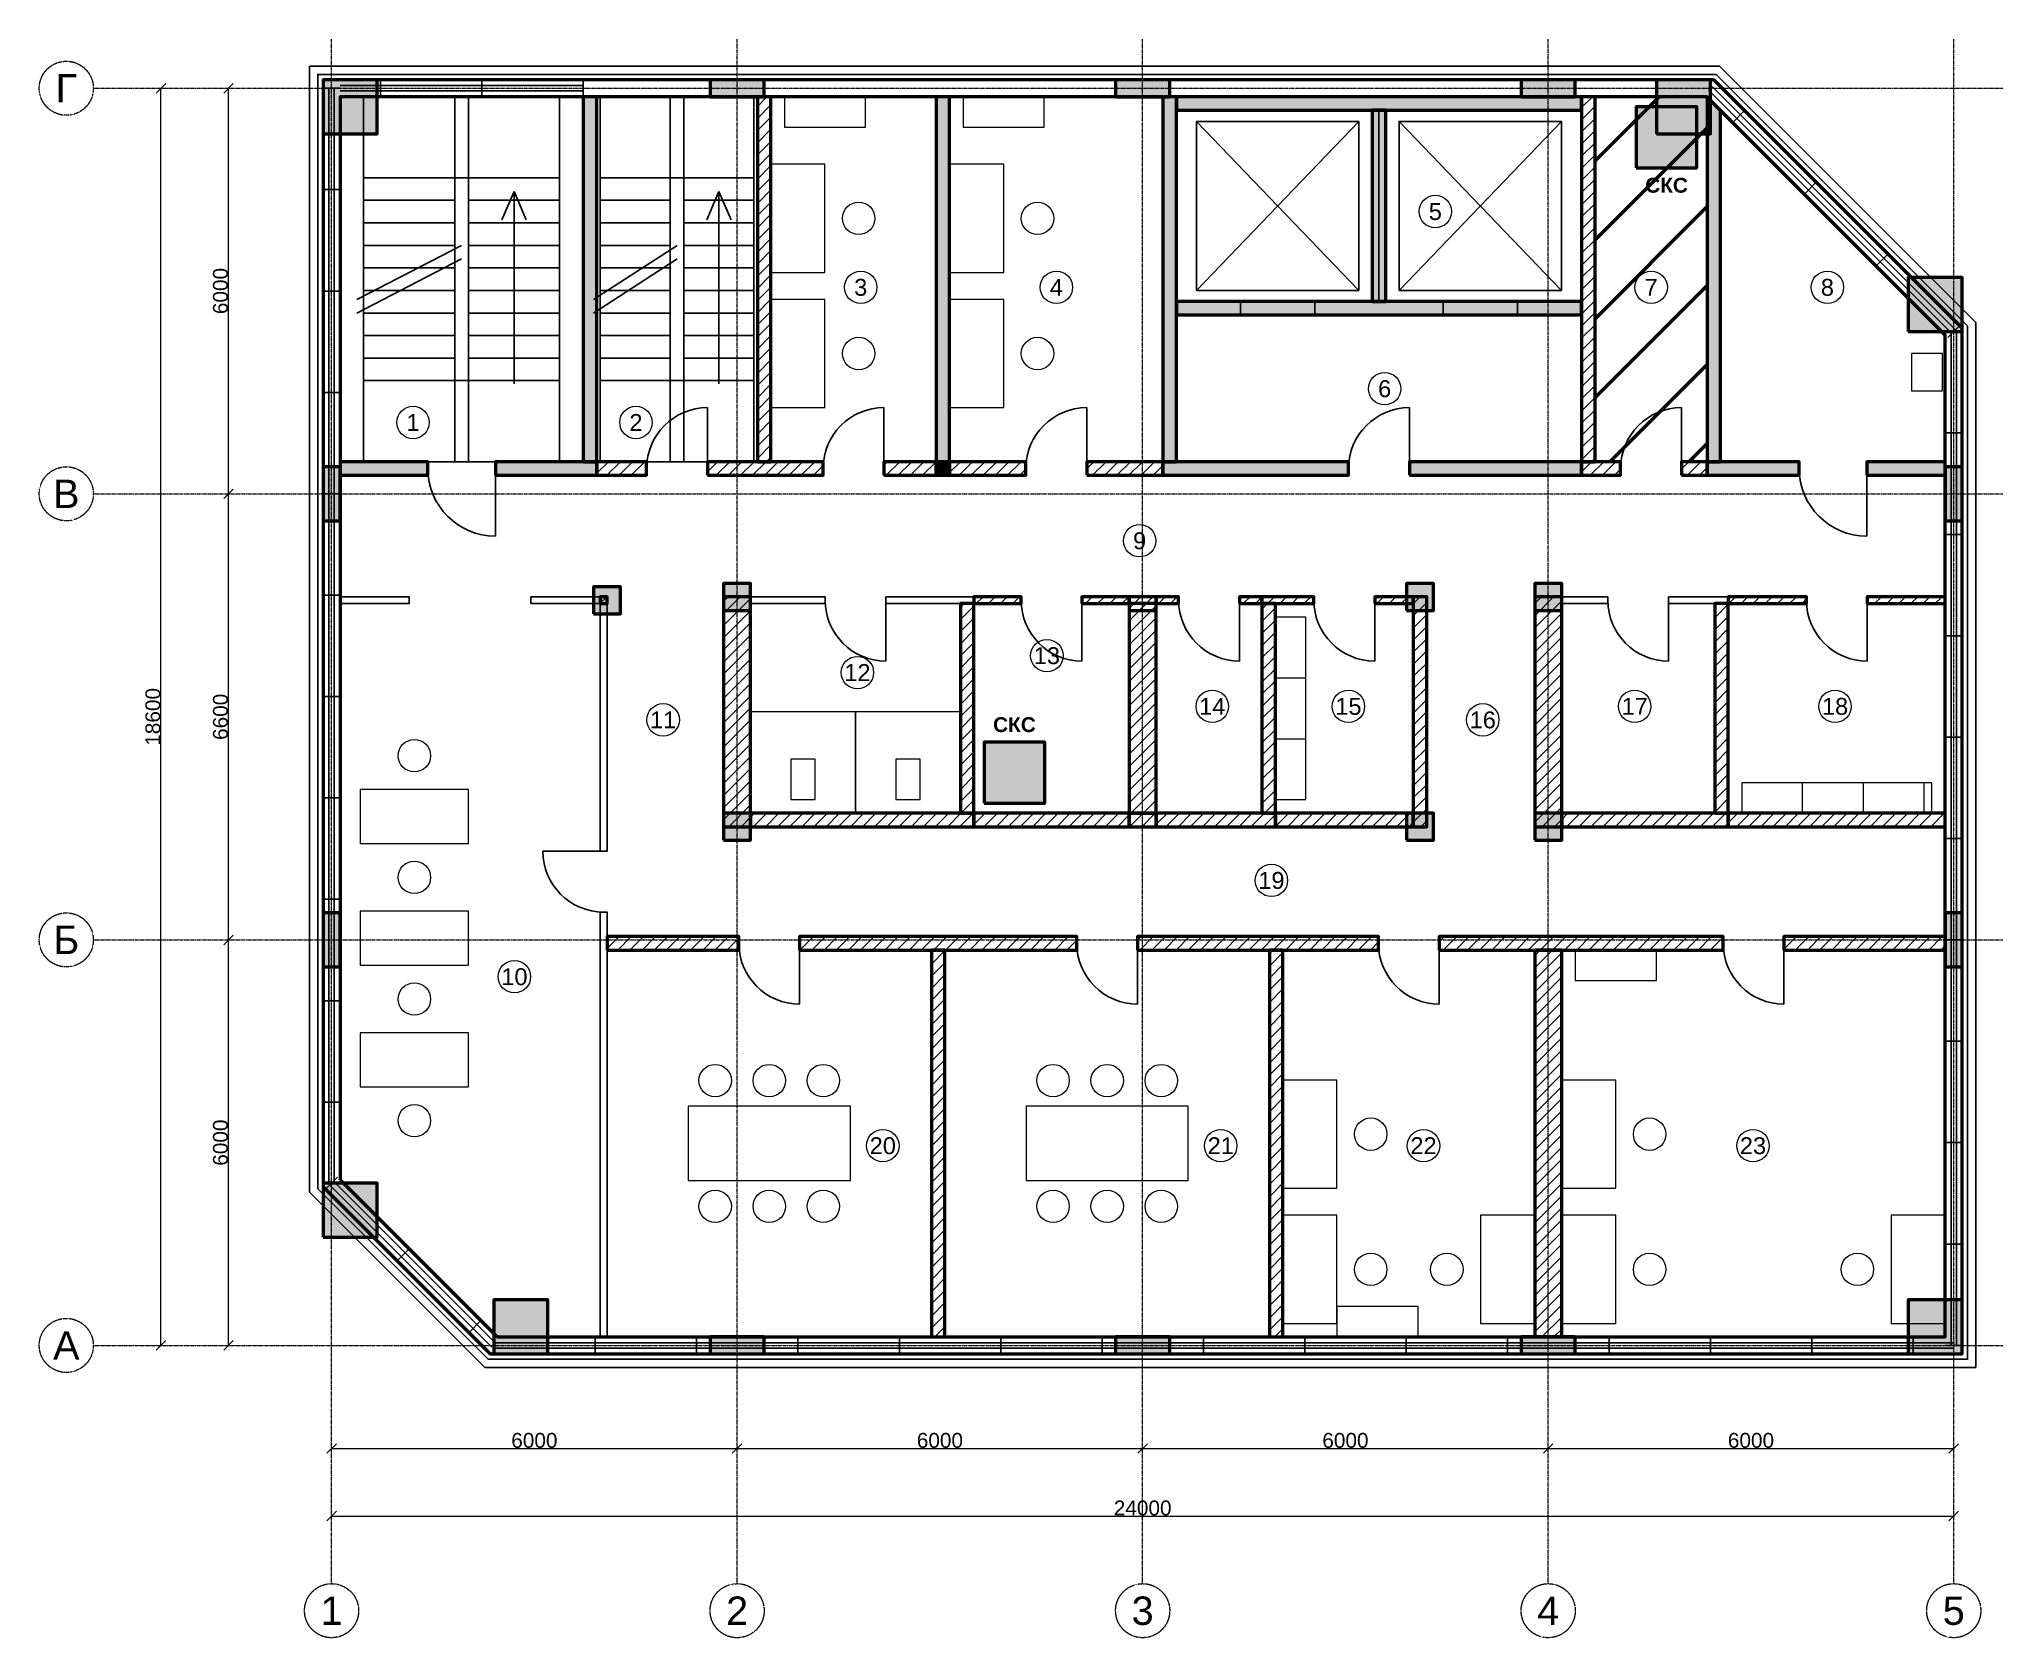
# Model space of a CAD drawing. Header units: millimetres. Extents: x -4325 to 24725, y -4325 to 19325.
import ezdxf
from ezdxf.enums import TextEntityAlignment as Align

# ---------------------------------------------------------------- set-up
doc = ezdxf.new("R2010")
doc.units = ezdxf.units.MM
doc.linetypes.add('CENTER2', pattern=[2.541, 1.587, -0.318, 0.318, -0.318])
for name, color, linetype, lineweight in [('A-ANNO-ROOM', 7, 'CONTINUOUS', 18), ('A-DIMS', 8, 'CONTINUOUS', 13), ('A-DOOR', 3, 'CONTINUOUS', 25), ('A-ELEV', 7, 'CONTINUOUS', 25), ('A-FACADE-PANEL', 8, 'CONTINUOUS', 25), ('A-FURN', 8, 'CONTINUOUS', 18), ('A-GLAZ-RIBBON', 5, 'CONTINUOUS', 25), ('A-GRID', 8, 'CENTER2', 13), ('A-HATCH', 9, 'CONTINUOUS', 9), ('A-OUTLINE', 7, 'CONTINUOUS', 50), ('A-SANI', 8, 'CONTINUOUS', 18), ('A-STAIR', 7, 'CONTINUOUS', 25), ('A-WALL-BLOCK', 9, 'CONTINUOUS', 50), ('A-WALL-GLASS', 4, 'CONTINUOUS', 25), ('A-WALL-RC', 7, 'CONTINUOUS', 50), ('E-SCS-RISER', 1, 'CONTINUOUS', 50), ('E-SERVER-ROOM', 1, 'CONTINUOUS', 50)]:
    doc.layers.add(name, color=color, linetype=linetype, lineweight=lineweight)
doc.styles.add('Arial-Bold', font='arialbd.ttf')
doc.styles.get("Standard").update_dxf_attribs({"font": 'arial.ttf'})

msp = doc.modelspace()

# ---------------------------------------------------------------- hatches: boundary and pattern name
at = {"layer": 'A-HATCH'}
h = msp.add_hatch(dxfattribs=at)
h.set_pattern_fill('ANSI31', scale=40)
h.paths.add_polyline_path([(6299, 13075), (6499, 13075), (6499, 18475), (6499, 18475), (6299, 18475), (6299, 18475)])
h = msp.add_hatch(dxfattribs=at)
h.set_pattern_fill('ANSI31', scale=40)
h.paths.add_polyline_path([(18493, 13075), (18693, 13075), (18693, 18475), (18693, 18475), (18493, 18475), (18493, 18475)])
h = msp.add_hatch(dxfattribs=at)
h.set_pattern_fill('ANSI31', scale=40)
h.paths.add_polyline_path([(3923, 12875), (4661, 12875), (4661, 13075), (3923, 13075)])
h = msp.add_hatch(dxfattribs=at)
h.set_pattern_fill('ANSI31', scale=40)
h.paths.add_polyline_path([(5561, 12875), (7272, 12875), (7272, 13075), (5561, 13075)])
h = msp.add_hatch(dxfattribs=at)
h.set_pattern_fill('ANSI31', scale=40)
h.paths.add_polyline_path([(8172, 12875), (8944, 12875), (8944, 13075), (8172, 13075)])
h = msp.add_hatch(dxfattribs=at)
h.set_pattern_fill('ANSI31', scale=40)
h.paths.add_polyline_path([(9144, 12875), (10272, 12875), (10272, 13075), (9144, 13075)])
h = msp.add_hatch(dxfattribs=at)
h.set_pattern_fill('ANSI31', scale=40)
h.paths.add_polyline_path([(11172, 12875), (12300, 12875), (12300, 13075), (11172, 13075)])
h = msp.add_hatch(dxfattribs=at)
h.set_pattern_fill('ANSI31', scale=40)
h.paths.add_polyline_path([(18493, 12875), (19072, 12875), (19072, 13075), (18493, 13075)])
h = msp.add_hatch(dxfattribs=at)
h.set_pattern_fill('ANSI31', scale=40)
h.paths.add_polyline_path([(19972, 12875), (20351, 12875), (20351, 13075), (19972, 13075)])
h = msp.add_hatch(dxfattribs=at)
h.set_pattern_fill('ANSI31', scale=40)
h.paths.add_polyline_path([(3975, 10975), (4075, 10975), (4075, 11075), (3975, 11075)])
h = msp.add_hatch(dxfattribs=at)
h.set_pattern_fill('ANSI31', scale=40)
h.paths.add_polyline_path([(5800, 7675), (6200, 7675), (6200, 11075), (5800, 11075)])
h = msp.add_hatch(dxfattribs=at)
h.set_pattern_fill('ANSI31', scale=40)
h.paths.add_polyline_path([(9503, 10975), (10202, 10975), (10202, 11075), (9503, 11075)])
h = msp.add_hatch(dxfattribs=at)
h.set_pattern_fill('ANSI31', scale=40)
h.paths.add_polyline_path([(11102, 10975), (11800, 10975), (11800, 11075), (11102, 11075)])
h = msp.add_hatch(dxfattribs=at)
h.set_pattern_fill('ANSI31', scale=40)
h.paths.add_polyline_path([(11800, 10875), (12200, 10875), (12200, 11075), (11800, 11075)])
h = msp.add_hatch(dxfattribs=at)
h.set_pattern_fill('ANSI31', scale=40)
h.paths.add_polyline_path([(12200, 10975), (12532, 10975), (12532, 11075), (12200, 11075)])
h = msp.add_hatch(dxfattribs=at)
h.set_pattern_fill('ANSI31', scale=40)
h.paths.add_polyline_path([(13432, 10975), (13764, 10975), (13764, 11075), (13432, 11075)])
h = msp.add_hatch(dxfattribs=at)
h.set_pattern_fill('ANSI31', scale=40)
h.paths.add_polyline_path([(13764, 10975), (14533, 10975), (14533, 11075), (13764, 11075)])
h = msp.add_hatch(dxfattribs=at)
h.set_pattern_fill('ANSI31', scale=40)
h.paths.add_polyline_path([(15433, 10975), (16002, 10975), (16002, 11075), (15433, 11075)])
h = msp.add_hatch(dxfattribs=at)
h.set_pattern_fill('ANSI31', scale=40)
h.paths.add_polyline_path([(16002, 7675), (16202, 7675), (16202, 11075), (16002, 11075)])
h = msp.add_hatch(dxfattribs=at)
h.set_pattern_fill('ANSI31', scale=40)
h.paths.add_polyline_path([(17800, 7675), (18200, 7675), (18200, 11075), (17800, 11075)])
h = msp.add_hatch(dxfattribs=at)
h.set_pattern_fill('ANSI31', scale=40)
h.paths.add_polyline_path([(20664, 10975), (21820, 10975), (21820, 11075), (20664, 11075)])
h = msp.add_hatch(dxfattribs=at)
h.set_pattern_fill('ANSI31', scale=40)
h.paths.add_polyline_path([(22720, 10975), (23875, 10975), (23875, 10975), (23875, 11075), (23875, 11075), (22720, 11075)])
h = msp.add_hatch(dxfattribs=at)
h.set_pattern_fill('ANSI31', scale=40)
h.paths.add_polyline_path([(9303, 7875), (9503, 7875), (9503, 10975), (9303, 10975)])
h = msp.add_hatch(dxfattribs=at)
h.set_pattern_fill('ANSI31', scale=40)
h.paths.add_polyline_path([(11800, 7875), (12200, 7875), (12200, 10975), (11800, 10975)])
h = msp.add_hatch(dxfattribs=at)
h.set_pattern_fill('ANSI31', scale=40)
h.paths.add_polyline_path([(13764, 7875), (13964, 7875), (13964, 10975), (13764, 10975)])
h = msp.add_hatch(dxfattribs=at)
h.set_pattern_fill('ANSI31', scale=40)
h.paths.add_polyline_path([(20464, 7875), (20664, 7875), (20664, 10975), (20464, 10975)])
h = msp.add_hatch(dxfattribs=at)
h.set_pattern_fill('ANSI31', scale=40)
h.paths.add_polyline_path([(6200, 7675), (9503, 7675), (9503, 7875), (6200, 7875)])
h = msp.add_hatch(dxfattribs=at)
h.set_pattern_fill('ANSI31', scale=40)
h.paths.add_polyline_path([(9503, 7675), (11800, 7675), (11800, 7875), (9503, 7875)])
h = msp.add_hatch(dxfattribs=at)
h.set_pattern_fill('ANSI31', scale=40)
h.paths.add_polyline_path([(11800, 7675), (12200, 7675), (12200, 7875), (11800, 7875)])
h = msp.add_hatch(dxfattribs=at)
h.set_pattern_fill('ANSI31', scale=40)
h.paths.add_polyline_path([(12200, 7675), (13964, 7675), (13964, 7875), (12200, 7875)])
h = msp.add_hatch(dxfattribs=at)
h.set_pattern_fill('ANSI31', scale=40)
h.paths.add_polyline_path([(13964, 7675), (16002, 7675), (16002, 7875), (13964, 7875)])
h = msp.add_hatch(dxfattribs=at)
h.set_pattern_fill('ANSI31', scale=40)
h.paths.add_polyline_path([(18200, 7675), (20664, 7675), (20664, 7875), (18200, 7875)])
h = msp.add_hatch(dxfattribs=at)
h.set_pattern_fill('ANSI31', scale=40)
h.paths.add_polyline_path([(20664, 7675), (23875, 7675), (23875, 7675), (23875, 7875), (23875, 7875), (20664, 7875)])
h = msp.add_hatch(dxfattribs=at)
h.set_pattern_fill('ANSI31', scale=40)
h.paths.add_polyline_path([(4075, 5850), (6025, 5850), (6025, 6050), (4075, 6050)])
h = msp.add_hatch(dxfattribs=at)
h.set_pattern_fill('ANSI31', scale=40)
h.paths.add_polyline_path([(6925, 5850), (11025, 5850), (11025, 6050), (6925, 6050)])
h = msp.add_hatch(dxfattribs=at)
h.set_pattern_fill('ANSI31', scale=40)
h.paths.add_polyline_path([(8875, 125), (9075, 125), (9075, 125), (9075, 5850), (8875, 5850), (8875, 125)])
h = msp.add_hatch(dxfattribs=at)
h.set_pattern_fill('ANSI31', scale=40)
h.paths.add_polyline_path([(11925, 5850), (15488, 5850), (15488, 6050), (11925, 6050)])
h = msp.add_hatch(dxfattribs=at)
h.set_pattern_fill('ANSI31', scale=40)
h.paths.add_polyline_path([(13875, 125), (14075, 125), (14075, 125), (14075, 5850), (13875, 5850), (13875, 125)])
h = msp.add_hatch(dxfattribs=at)
h.set_pattern_fill('ANSI31', scale=40)
h.paths.add_polyline_path([(16388, 5850), (20588, 5850), (20588, 6050), (16388, 6050)])
h = msp.add_hatch(dxfattribs=at)
h.set_pattern_fill('ANSI31', scale=40)
h.paths.add_polyline_path([(17800, 125), (18200, 125), (18200, 125), (18200, 5850), (17800, 5850), (17800, 125)])
h = msp.add_hatch(dxfattribs=at)
h.set_pattern_fill('ANSI31', scale=40)
h.paths.add_polyline_path([(21488, 5850), (23875, 5850), (23875, 5850), (23875, 6050), (23875, 6050), (21488, 6050)])
at = {"layer": 'A-WALL-RC'}
h = msp.add_hatch(color=7, dxfattribs=at)
h.dxf.hatch_style = 1
h.paths.add_polyline_path([(-125, 17925), (675, 17925), (675, 18725), (-125, 18725)])
h = msp.add_hatch(color=7, dxfattribs=at)
h.dxf.hatch_style = 1
h.paths.add_polyline_path([(5600, 18475), (6400, 18475), (6400, 18725), (5600, 18725)])
h = msp.add_hatch(color=7, dxfattribs=at)
h.dxf.hatch_style = 1
h.paths.add_polyline_path([(11600, 18475), (12400, 18475), (12400, 18725), (11600, 18725)])
h = msp.add_hatch(color=7, dxfattribs=at)
h.dxf.hatch_style = 1
h.paths.add_polyline_path([(17600, 18475), (18400, 18475), (18400, 18725), (17600, 18725)])
h = msp.add_hatch(color=7, dxfattribs=at)
h.dxf.hatch_style = 1
h.paths.add_polyline_path([(19600, 17925), (20400, 17925), (20400, 18725), (19600, 18725)])
h = msp.add_hatch(color=7, dxfattribs=at)
h.dxf.hatch_style = 1
h.paths.add_polyline_path([(3723, 13075), (3923, 13075), (3923, 18475), (3923, 18475), (3723, 18475), (3723, 18475)])
h = msp.add_hatch(color=7, dxfattribs=at)
h.dxf.hatch_style = 1
h.paths.add_polyline_path([(8944, 13075), (9144, 13075), (9144, 18475), (9144, 18475), (8944, 18475), (8944, 18475)])
h = msp.add_hatch(color=7, dxfattribs=at)
h.dxf.hatch_style = 1
h.paths.add_polyline_path([(12300, 13075), (12500, 13075), (12500, 18475), (12500, 18475), (12300, 18475), (12300, 18475)])
h = msp.add_hatch(color=7, dxfattribs=at)
h.dxf.hatch_style = 1
h.paths.add_polyline_path([(12500, 18275), (18493, 18275), (18493, 18475), (18493, 18475), (12500, 18475), (12500, 18475)])
h = msp.add_hatch(color=7, dxfattribs=at)
h.dxf.hatch_style = 1
h.paths.add_polyline_path([(20351, 13075), (20551, 13075), (20551, 18272), (20351, 18472)])
h = msp.add_hatch(color=7, dxfattribs=at)
h.dxf.hatch_style = 1
h.paths.add_polyline_path([(15396, 15446), (15596, 15446), (15596, 18275), (15396, 18275)])
h = msp.add_hatch(color=7, dxfattribs=at)
h.dxf.hatch_style = 1
h.paths.add_polyline_path([(23325, 15000), (24125, 15000), (24125, 15800), (23325, 15800)])
h = msp.add_hatch(color=7, dxfattribs=at)
h.dxf.hatch_style = 1
h.paths.add_polyline_path([(12500, 15246), (18493, 15246), (18493, 15446), (12500, 15446)])
h = msp.add_hatch(color=7, dxfattribs=at)
h.dxf.hatch_style = 1
h.paths.add_polyline_path([(125, 12875), (125, 12875), (1424, 12875), (1424, 13075), (125, 13075), (125, 13075)])
h = msp.add_hatch(color=7, dxfattribs=at)
h.dxf.hatch_style = 1
h.paths.add_polyline_path([(2424, 12875), (3923, 12875), (3923, 13075), (2424, 13075)])
h = msp.add_hatch(color=7, dxfattribs=at)
h.dxf.hatch_style = 1
h.paths.add_polyline_path([(8944, 12875), (9144, 12875), (9144, 13075), (8944, 13075)])
h = msp.add_hatch(color=7, dxfattribs=at)
h.dxf.hatch_style = 1
h.paths.add_polyline_path([(12300, 12875), (15046, 12875), (15046, 13075), (12300, 13075)])
h = msp.add_hatch(color=7, dxfattribs=at)
h.dxf.hatch_style = 1
h.paths.add_polyline_path([(15946, 12875), (18493, 12875), (18493, 13075), (15946, 13075)])
h = msp.add_hatch(color=7, dxfattribs=at)
h.dxf.hatch_style = 1
h.paths.add_polyline_path([(20351, 12875), (21713, 12875), (21713, 13075), (20351, 13075)])
h = msp.add_hatch(color=7, dxfattribs=at)
h.dxf.hatch_style = 1
h.paths.add_polyline_path([(22713, 12875), (23875, 12875), (23875, 12875), (23875, 13075), (23875, 13075), (22713, 13075)])
h = msp.add_hatch(color=7, dxfattribs=at)
h.dxf.hatch_style = 1
h.paths.add_polyline_path([(-125, 12200), (125, 12200), (125, 13000), (-125, 13000)])
h = msp.add_hatch(color=7, dxfattribs=at)
h.dxf.hatch_style = 1
h.paths.add_polyline_path([(23875, 12200), (24125, 12200), (24125, 13000), (23875, 13000)])
h = msp.add_hatch(color=7, dxfattribs=at)
h.dxf.hatch_style = 1
h.paths.add_polyline_path([(3875, 10825), (4275, 10825), (4275, 11225), (3875, 11225)])
h = msp.add_hatch(color=7, dxfattribs=at)
h.dxf.hatch_style = 1
h.paths.add_polyline_path([(5800, 10875), (6200, 10875), (6200, 11275), (5800, 11275)])
h = msp.add_hatch(color=7, dxfattribs=at)
h.dxf.hatch_style = 1
h.paths.add_polyline_path([(15902, 10875), (16302, 10875), (16302, 11275), (15902, 11275)])
h = msp.add_hatch(color=7, dxfattribs=at)
h.dxf.hatch_style = 1
h.paths.add_polyline_path([(17800, 10875), (18200, 10875), (18200, 11275), (17800, 11275)])
h = msp.add_hatch(color=7, dxfattribs=at)
h.dxf.hatch_style = 1
h.paths.add_polyline_path([(5800, 7475), (6200, 7475), (6200, 7875), (5800, 7875)])
h = msp.add_hatch(color=7, dxfattribs=at)
h.dxf.hatch_style = 1
h.paths.add_polyline_path([(15902, 7475), (16302, 7475), (16302, 7875), (15902, 7875)])
h = msp.add_hatch(color=7, dxfattribs=at)
h.dxf.hatch_style = 1
h.paths.add_polyline_path([(17800, 7475), (18200, 7475), (18200, 7875), (17800, 7875)])
h = msp.add_hatch(color=7, dxfattribs=at)
h.dxf.hatch_style = 1
h.paths.add_polyline_path([(-125, 5600), (125, 5600), (125, 6400), (-125, 6400)])
h = msp.add_hatch(color=7, dxfattribs=at)
h.dxf.hatch_style = 1
h.paths.add_polyline_path([(23875, 5600), (24125, 5600), (24125, 6400), (23875, 6400)])
h = msp.add_hatch(color=7, dxfattribs=at)
h.dxf.hatch_style = 1
h.paths.add_polyline_path([(-125, 1600), (675, 1600), (675, 2400), (-125, 2400)])
h = msp.add_hatch(color=7, dxfattribs=at)
h.dxf.hatch_style = 1
h.paths.add_polyline_path([(2400, -125), (3200, -125), (3200, 675), (2400, 675)])
h = msp.add_hatch(color=7, dxfattribs=at)
h.dxf.hatch_style = 1
h.paths.add_polyline_path([(23325, -125), (24125, -125), (24125, 675), (23325, 675)])
h = msp.add_hatch(color=7, dxfattribs=at)
h.dxf.hatch_style = 1
h.paths.add_polyline_path([(5600, -125), (6400, -125), (6400, 125), (5600, 125)])
h = msp.add_hatch(color=7, dxfattribs=at)
h.dxf.hatch_style = 1
h.paths.add_polyline_path([(11600, -125), (12400, -125), (12400, 125), (11600, 125)])
h = msp.add_hatch(color=7, dxfattribs=at)
h.dxf.hatch_style = 1
h.paths.add_polyline_path([(17600, -125), (18400, -125), (18400, 125), (17600, 125)])
at = {"layer": 'E-SCS-RISER'}
h = msp.add_hatch(color=7, dxfattribs=at)
h.dxf.hatch_style = 1
h.paths.add_polyline_path([(19301, 17425), (20201, 17425), (20201, 18325), (19301, 18325)])
h = msp.add_hatch(color=7, dxfattribs=at)
h.dxf.hatch_style = 1
h.paths.add_polyline_path([(9653, 8025), (10553, 8025), (10553, 8925), (9653, 8925)])
at = {"layer": 'E-SERVER-ROOM'}
h = msp.add_hatch(dxfattribs=at)
h.set_pattern_fill('ANSI31', scale=260)
h.paths.add_polyline_path([(18693, 13075), (20351, 13075), (20351, 18475), (18693, 18475)])

# ---------------------------------------------------------------- linework, layer by layer
at = {"layer": 'A-ANNO-ROOM'}
for centre in [(16330, 16776), (7829, 15655), (10724, 15655), (19523, 15655), (22131, 15655), (15580, 14155), (1205, 13655), (4503, 13655), (11955, 11905), (7780, 9955), (10583, 10205), (13030, 9455), (15044, 9455), (19280, 9455), (22244, 9455), (4905, 9255), (17032, 9255), (13905, 6880), (2705, 5455), (8155, 2955), (13155, 2955), (16155, 2955), (21030, 2955)]:
    msp.add_circle(centre, 240, dxfattribs=at)
at = {"layer": 'A-DIMS'}
for p, q in [((-2596, 18529), (-2454, 18671)), ((-2525, 0), (-2525, 18600)), ((-1596, 18529), (-1454, 18671)), ((-1525, 12600), (-1525, 18600)), ((-1596, 12529), (-1454, 12671)), ((-1596, 12529), (-1454, 12671)), ((-1525, 6000), (-1525, 12600)), ((-1596, 5929), (-1454, 6071)), ((-1596, 5929), (-1454, 6071)), ((-1525, 0), (-1525, 6000)), ((-2596, -71), (-2454, 71)), ((-1596, -71), (-1454, 71)), ((-71, -1596), (71, -1454)), ((0, -1525), (6000, -1525)), ((5929, -1596), (6071, -1454)), ((5929, -1596), (6071, -1454)), ((6000, -1525), (12000, -1525)), ((11929, -1596), (12071, -1454)), ((11929, -1596), (12071, -1454)), ((12000, -1525), (18000, -1525)), ((17929, -1596), (18071, -1454)), ((17929, -1596), (18071, -1454)), ((18000, -1525), (24000, -1525)), ((23929, -1596), (24071, -1454)), ((-71, -2596), (71, -2454)), ((0, -2525), (24000, -2525)), ((23929, -2596), (24071, -2454))]:
    msp.add_line(p, q, dxfattribs=at)
at = {"layer": 'A-DOOR'}
for p, q in [((13448, 15246), (13448, 15446)), ((14548, 15246), (14548, 15446)), ((16445, 15246), (16445, 15446)), ((17545, 15246), (17545, 15446)), ((5561, 12975), (5561, 13875)), ((8172, 12975), (8172, 13875)), ((11172, 12975), (11172, 13875)), ((15946, 12975), (15946, 13875)), ((19972, 12975), (19972, 13875)), ((1424, 12875), (1424, 13075)), ((2424, 12875), (2424, 13075)), ((4661, 12875), (4661, 13075)), ((5561, 12875), (5561, 13075)), ((7272, 12875), (7272, 13075)), ((8172, 12875), (8172, 13075)), ((10272, 12875), (10272, 13075)), ((11172, 12875), (11172, 13075)), ((15046, 12875), (15046, 13075)), ((15946, 12875), (15946, 13075)), ((19072, 12875), (19072, 13075)), ((19972, 12875), (19972, 13075)), ((21713, 12875), (21713, 13075)), ((22713, 12875), (22713, 13075)), ((2424, 12975), (2424, 11975)), ((22713, 12975), (22713, 11975)), ((1150, 10975), (1150, 11075)), ((2950, 10975), (2950, 11075)), ((7302, 10975), (7302, 11075)), ((8202, 10975), (8202, 11075)), ((10202, 10975), (10202, 11075)), ((11102, 10975), (11102, 11075)), ((12532, 10975), (12532, 11075)), ((13432, 10975), (13432, 11075)), ((14533, 10975), (14533, 11075)), ((15433, 10975), (15433, 11075)), ((18882, 10975), (18882, 11075)), ((19782, 10975), (19782, 11075)), ((21820, 10975), (21820, 11075)), ((22720, 10975), (22720, 11075)), ((8202, 11025), (8202, 10125)), ((11102, 11025), (11102, 10125)), ((13432, 11025), (13432, 10125)), ((15433, 11025), (15433, 10125)), ((19782, 11025), (19782, 10125)), ((22720, 11025), (22720, 10125)), ((4025, 7312), (3125, 7312)), ((3975, 7312), (4075, 7312)), ((3975, 6412), (4075, 6412)), ((6025, 5850), (6025, 6050)), ((6925, 5850), (6925, 6050)), ((6925, 5950), (6925, 5050)), ((11025, 5850), (11025, 6050)), ((11925, 5850), (11925, 6050)), ((11925, 5950), (11925, 5050)), ((15488, 5850), (15488, 6050)), ((16388, 5850), (16388, 6050)), ((16388, 5950), (16388, 5050)), ((20588, 5850), (20588, 6050)), ((21488, 5850), (21488, 6050)), ((21488, 5950), (21488, 5050))]:
    msp.add_line(p, q, dxfattribs=at)
for centre, radius, start, end in [((5561, 12975), 900, 90, 180), ((8172, 12975), 900, 90, 180), ((11172, 12975), 900, 90, 180), ((15946, 12975), 900, 90, 180), ((19972, 12975), 900, 90, 180), ((2424, 12975), 1000, 180, -90), ((22713, 12975), 1000, 180, -90), ((8202, 11025), 900, 180, -90), ((11102, 11025), 900, 180, -90), ((13432, 11025), 900, 180, -90), ((15433, 11025), 900, 180, -90), ((19782, 11025), 900, 180, -90), ((22720, 11025), 900, 180, -90), ((4025, 7312), 900, 180, -90), ((6925, 5950), 900, 180, -90), ((11925, 5950), 900, 180, -90), ((16388, 5950), 900, 180, -90), ((21488, 5950), 900, 180, -90)]:
    msp.add_arc(centre, radius, start, end, dxfattribs=at)
at = {"layer": 'A-ELEV'}
for p, q in [((12798, 15610), (15198, 18110)), ((12798, 18110), (15198, 15610)), ((15496, 15446), (15496, 18275)), ((15795, 15610), (18195, 18110)), ((15795, 18110), (18195, 15610))]:
    msp.add_line(p, q, dxfattribs=at)
for points in [[(12798, 15610), (15198, 15610), (15198, 18110), (12798, 18110)], [(15795, 15610), (18195, 15610), (18195, 18110), (15795, 18110)]]:
    msp.add_lwpolyline(points, close=True, dxfattribs=at)
at = {"layer": 'A-FACADE-PANEL'}
for points in [[(-325, 2265), (2265, -325), (24325, -325), (24325, 15135), (20535, 18925), (-325, 18925)], [(-205, 2315), (2315, -205), (24205, -205), (24205, 15085), (20485, 18805), (-205, 18805)]]:
    msp.add_lwpolyline(points, close=True, dxfattribs=at)
at = {"layer": 'A-FURN'}
for p, q in [((13964, 9875), (14414, 9875)), ((13964, 8975), (14414, 8975)), ((21764, 7875), (21764, 8325)), ((22664, 7875), (22664, 8325)), ((23564, 7875), (23564, 8325))]:
    msp.add_line(p, q, dxfattribs=at)
for points in [[(6699, 18025), (7899, 18025), (7899, 18475), (6699, 18475)], [(9344, 18025), (10544, 18025), (10544, 18475), (9344, 18475)], [(6499, 15875), (7299, 15875), (7299, 17475), (6499, 17475)], [(9144, 15875), (9944, 15875), (9944, 17475), (9144, 17475)], [(6499, 13875), (7299, 13875), (7299, 15475), (6499, 15475)], [(9144, 13875), (9944, 13875), (9944, 15475), (9144, 15475)], [(13964, 8075), (14414, 8075), (14414, 10775), (13964, 10775)], [(425, 7425), (2025, 7425), (2025, 8225), (425, 8225)], [(20864, 7875), (23675, 7875), (23675, 8325), (20864, 8325)], [(425, 5625), (2025, 5625), (2025, 6425), (425, 6425)], [(18400, 5400), (19600, 5400), (19600, 5850), (18400, 5850)], [(425, 3825), (2025, 3825), (2025, 4625), (425, 4625)], [(14075, 2325), (14875, 2325), (14875, 3925), (14075, 3925)], [(18200, 2325), (19000, 2325), (19000, 3925), (18200, 3925)], [(5275, 2438), (7675, 2438), (7675, 3538), (5275, 3538)], [(10275, 2438), (12675, 2438), (12675, 3538), (10275, 3538)], [(14075, 325), (14875, 325), (14875, 1925), (14075, 1925)], [(17000, 325), (17800, 325), (17800, 1925), (17000, 1925)], [(18200, 325), (19000, 325), (19000, 1925), (18200, 1925)], [(23075, 325), (23875, 325), (23875, 1925), (23075, 1925)], [(14875, 125), (16075, 125), (16075, 575), (14875, 575)]]:
    msp.add_lwpolyline(points, close=True, dxfattribs=at)
for centre in [(7799, 16675), (10444, 16675), (7799, 14675), (10444, 14675), (1225, 8725), (1225, 6925), (1225, 5125), (5675, 3918), (6475, 3918), (7275, 3918), (10675, 3918), (11475, 3918), (12275, 3918), (1225, 3325), (15375, 3125), (19500, 3125), (5675, 2058), (6475, 2058), (7275, 2058), (10675, 2058), (11475, 2058), (12275, 2058), (15375, 1125), (16500, 1125), (19500, 1125), (22575, 1125)]:
    msp.add_circle(centre, 240, dxfattribs=at)
at = {"layer": 'A-GLAZ-RIBBON'}
for p, q in [((125, 18600), (-125, 18600)), ((-40, 18600), (-40, 2400)), ((40, 18600), (40, 2400)), ((3723, 18640), (125, 18640)), ((723, 18475), (723, 18725)), ((2223, 18475), (2223, 18725)), ((3723, 18475), (3723, 18725)), ((24028, 15028), (20428, 18628)), ((3723, 18560), (125, 18560)), ((23972, 14972), (20372, 18572)), ((20730, 18094), (20906, 18270)), ((21790, 17033), (21967, 17210)), ((125, 17100), (-125, 17100)), ((22851, 15972), (23028, 16149)), ((125, 15600), (-125, 15600)), ((23875, 15000), (24125, 15000)), ((23912, 14912), (24088, 15088)), ((23960, 0), (23960, 15000)), ((24040, 0), (24040, 15000)), ((125, 14100), (-125, 14100)), ((23875, 13500), (24125, 13500)), ((125, 12600), (-125, 12600)), ((23875, 12000), (24125, 12000)), ((125, 11100), (-125, 11100)), ((23875, 10500), (24125, 10500)), ((125, 9600), (-125, 9600)), ((23875, 9000), (24125, 9000)), ((125, 8100), (-125, 8100)), ((23875, 7500), (24125, 7500)), ((125, 6600), (-125, 6600)), ((23875, 6000), (24125, 6000)), ((125, 5100), (-125, 5100)), ((23875, 4500), (24125, 4500)), ((125, 3600), (-125, 3600)), ((23875, 3000), (24125, 3000)), ((88, 2488), (-88, 2312)), ((-28, 2372), (2372, -28)), ((28, 2428), (2428, 28)), ((23875, 1500), (24125, 1500)), ((1149, 1428), (972, 1251)), ((2210, 367), (2033, 190)), ((2400, 125), (2400, -125)), ((2400, 40), (24000, 40)), ((3900, 125), (3900, -125)), ((5400, 125), (5400, -125)), ((6900, 125), (6900, -125)), ((8400, 125), (8400, -125)), ((9900, 125), (9900, -125)), ((11400, 125), (11400, -125)), ((12900, 125), (12900, -125)), ((14400, 125), (14400, -125)), ((15900, 125), (15900, -125)), ((17400, 125), (17400, -125)), ((18900, 125), (18900, -125)), ((20400, 125), (20400, -125)), ((21900, 125), (21900, -125)), ((23400, 125), (23400, -125)), ((23875, 0), (24125, 0)), ((2400, -40), (24000, -40))]:
    msp.add_line(p, q, dxfattribs=at)
at = {"layer": 'A-GRID'}
for p, q in [((0, -3525), (0, 19325)), ((6000, -3525), (6000, 19325)), ((12000, -3525), (12000, 19325)), ((18000, -3525), (18000, 19325)), ((24000, -3525), (24000, 19325)), ((-3525, 18600), (24725, 18600)), ((-3525, 12600), (24725, 12600)), ((-3525, 6000), (24725, 6000)), ((-3525, 0), (24725, 0))]:
    msp.add_line(p, q, dxfattribs=at)
for centre in [(-3925, 18600), (-3925, 12600), (-3925, 6000), (-3925, 0), (0, -3925), (6000, -3925), (12000, -3925), (18000, -3925), (24000, -3925)]:
    msp.add_circle(centre, 400, dxfattribs=at)
at = {"layer": 'A-OUTLINE'}
for points in [[(-125, 2348), (2348, -125), (24125, -125), (24125, 15052), (20452, 18725), (-125, 18725)], [(125, 2452), (2452, 125), (23875, 125), (23875, 14948), (20348, 18475), (125, 18475)]]:
    msp.add_lwpolyline(points, close=True, dxfattribs=at)
at = {"layer": 'A-SANI'}
for points in [[(23375, 14125), (23835, 14125), (23835, 14675), (23375, 14675)], [(6200, 7875), (7752, 7875), (7752, 9375), (6200, 9375)], [(7752, 7875), (9303, 7875), (9303, 9375), (7752, 9375)], [(6796, 8075), (7156, 8075), (7156, 8675), (6796, 8675)], [(8347, 8075), (8707, 8075), (8707, 8675), (8347, 8675)]]:
    msp.add_lwpolyline(points, close=True, dxfattribs=at)
at = {"layer": 'A-STAIR'}
for p, q in [((474, 17275), (1824, 17275)), ((474, 17275), (3374, 17275)), ((2024, 17275), (3374, 17275)), ((3973, 17275), (5011, 17275)), ((3973, 17275), (6249, 17275)), ((5211, 17275), (6249, 17275)), ((474, 16942), (1824, 16942)), ((2024, 16942), (3374, 16942)), ((2699, 17075), (2519, 16655)), ((2699, 14225), (2699, 17075)), ((2699, 17075), (2879, 16655)), ((3973, 16942), (5011, 16942)), ((5211, 16942), (6249, 16942)), ((5730, 17075), (5550, 16655)), ((5730, 14225), (5730, 17075)), ((5730, 17075), (5910, 16655)), ((474, 16608), (1824, 16608)), ((2024, 16608), (3374, 16608)), ((3973, 16608), (5011, 16608)), ((5211, 16608), (6249, 16608)), ((374, 15475), (1924, 16275)), ((474, 16275), (1824, 16275)), ((2024, 16275), (3374, 16275)), ((3873, 15475), (5111, 16275)), ((3973, 16275), (5011, 16275)), ((5211, 16275), (6249, 16275)), ((374, 15275), (1924, 16075)), ((3873, 15275), (5111, 16075)), ((474, 15942), (1824, 15942)), ((2024, 15942), (3374, 15942)), ((3973, 15942), (5011, 15942)), ((5211, 15942), (6249, 15942)), ((474, 15608), (1824, 15608)), ((2024, 15608), (3374, 15608)), ((3973, 15608), (5011, 15608)), ((5211, 15608), (6249, 15608)), ((474, 15275), (1824, 15275)), ((2024, 15275), (3374, 15275)), ((3973, 15275), (5011, 15275)), ((5211, 15275), (6249, 15275)), ((474, 14942), (1824, 14942)), ((2024, 14942), (3374, 14942)), ((3973, 14942), (5011, 14942)), ((5211, 14942), (6249, 14942)), ((474, 14608), (1824, 14608)), ((2024, 14608), (3374, 14608)), ((3973, 14608), (5011, 14608)), ((5211, 14608), (6249, 14608)), ((474, 14275), (3374, 14275)), ((3973, 14275), (6249, 14275))]:
    msp.add_line(p, q, dxfattribs=at)
for points in [[(474, 13075), (1824, 13075), (1824, 18475), (474, 18475)], [(1824, 13075), (2024, 13075), (2024, 18475), (1824, 18475)], [(2024, 13075), (3374, 13075), (3374, 18475), (2024, 18475)], [(3973, 13075), (5011, 13075), (5011, 18475), (3973, 18475)], [(5011, 13075), (5211, 13075), (5211, 18475), (5011, 18475)], [(5211, 13075), (6249, 13075), (6249, 18475), (5211, 18475)]]:
    msp.add_lwpolyline(points, close=True, dxfattribs=at)
at = {"layer": 'A-WALL-BLOCK'}
for points in [[(6299, 13075), (6499, 13075), (6499, 18475), (6499, 18475), (6299, 18475), (6299, 18475)], [(18493, 13075), (18693, 13075), (18693, 18475), (18693, 18475), (18493, 18475), (18493, 18475)], [(3923, 12875), (4661, 12875), (4661, 13075), (3923, 13075)], [(5561, 12875), (7272, 12875), (7272, 13075), (5561, 13075)], [(8172, 12875), (8944, 12875), (8944, 13075), (8172, 13075)], [(9144, 12875), (10272, 12875), (10272, 13075), (9144, 13075)], [(11172, 12875), (12300, 12875), (12300, 13075), (11172, 13075)], [(18493, 12875), (19072, 12875), (19072, 13075), (18493, 13075)], [(19972, 12875), (20351, 12875), (20351, 13075), (19972, 13075)], [(3975, 10975), (4075, 10975), (4075, 11075), (3975, 11075)], [(5800, 7675), (6200, 7675), (6200, 11075), (5800, 11075)], [(9503, 10975), (10202, 10975), (10202, 11075), (9503, 11075)], [(11102, 10975), (11800, 10975), (11800, 11075), (11102, 11075)], [(11800, 10875), (12200, 10875), (12200, 11075), (11800, 11075)], [(12200, 10975), (12532, 10975), (12532, 11075), (12200, 11075)], [(13432, 10975), (13764, 10975), (13764, 11075), (13432, 11075)], [(13764, 10975), (14533, 10975), (14533, 11075), (13764, 11075)], [(15433, 10975), (16002, 10975), (16002, 11075), (15433, 11075)], [(16002, 7675), (16202, 7675), (16202, 11075), (16002, 11075)], [(17800, 7675), (18200, 7675), (18200, 11075), (17800, 11075)], [(20664, 10975), (21820, 10975), (21820, 11075), (20664, 11075)], [(22720, 10975), (23875, 10975), (23875, 10975), (23875, 11075), (23875, 11075), (22720, 11075)], [(9303, 7875), (9503, 7875), (9503, 10975), (9303, 10975)], [(11800, 7875), (12200, 7875), (12200, 10975), (11800, 10975)], [(13764, 7875), (13964, 7875), (13964, 10975), (13764, 10975)], [(20464, 7875), (20664, 7875), (20664, 10975), (20464, 10975)], [(6200, 7675), (9503, 7675), (9503, 7875), (6200, 7875)], [(9503, 7675), (11800, 7675), (11800, 7875), (9503, 7875)], [(11800, 7675), (12200, 7675), (12200, 7875), (11800, 7875)], [(12200, 7675), (13964, 7675), (13964, 7875), (12200, 7875)], [(13964, 7675), (16002, 7675), (16002, 7875), (13964, 7875)], [(18200, 7675), (20664, 7675), (20664, 7875), (18200, 7875)], [(20664, 7675), (23875, 7675), (23875, 7675), (23875, 7875), (23875, 7875), (20664, 7875)], [(4075, 5850), (6025, 5850), (6025, 6050), (4075, 6050)], [(6925, 5850), (11025, 5850), (11025, 6050), (6925, 6050)], [(8875, 125), (9075, 125), (9075, 125), (9075, 5850), (8875, 5850), (8875, 125)], [(11925, 5850), (15488, 5850), (15488, 6050), (11925, 6050)], [(13875, 125), (14075, 125), (14075, 125), (14075, 5850), (13875, 5850), (13875, 125)], [(16388, 5850), (20588, 5850), (20588, 6050), (16388, 6050)], [(17800, 125), (18200, 125), (18200, 125), (18200, 5850), (17800, 5850), (17800, 125)], [(21488, 5850), (23875, 5850), (23875, 5850), (23875, 6050), (23875, 6050), (21488, 6050)]]:
    msp.add_lwpolyline(points, close=True, dxfattribs=at)
at = {"layer": 'A-WALL-GLASS'}
for points in [[(125, 10975), (125, 10975), (1150, 10975), (1150, 11075), (125, 11075), (125, 11075)], [(2950, 10975), (3975, 10975), (3975, 11075), (2950, 11075)], [(6200, 10975), (7302, 10975), (7302, 11075), (6200, 11075)], [(8202, 10975), (9503, 10975), (9503, 11075), (8202, 11075)], [(18200, 10975), (18882, 10975), (18882, 11075), (18200, 11075)], [(19782, 10975), (20664, 10975), (20664, 11075), (19782, 11075)], [(3975, 7312), (4075, 7312), (4075, 10975), (3975, 10975)], [(3975, 125), (4075, 125), (4075, 125), (4075, 6412), (3975, 6412), (3975, 125)]]:
    msp.add_lwpolyline(points, close=True, dxfattribs=at)
at = {"layer": 'A-WALL-RC'}
for points in [[(-125, 17925), (675, 17925), (675, 18725), (-125, 18725)], [(5600, 18475), (6400, 18475), (6400, 18725), (5600, 18725)], [(11600, 18475), (12400, 18475), (12400, 18725), (11600, 18725)], [(17600, 18475), (18400, 18475), (18400, 18725), (17600, 18725)], [(19600, 17925), (20400, 17925), (20400, 18725), (19600, 18725)], [(3723, 13075), (3923, 13075), (3923, 18475), (3923, 18475), (3723, 18475), (3723, 18475)], [(8944, 13075), (9144, 13075), (9144, 18475), (9144, 18475), (8944, 18475), (8944, 18475)], [(12300, 13075), (12500, 13075), (12500, 18475), (12500, 18475), (12300, 18475), (12300, 18475)], [(12500, 18275), (18493, 18275), (18493, 18475), (18493, 18475), (12500, 18475), (12500, 18475)], [(20351, 13075), (20551, 13075), (20551, 18272), (20351, 18472)], [(15396, 15446), (15596, 15446), (15596, 18275), (15396, 18275)], [(23325, 15000), (24125, 15000), (24125, 15800), (23325, 15800)], [(12500, 15246), (18493, 15246), (18493, 15446), (12500, 15446)], [(125, 12875), (125, 12875), (1424, 12875), (1424, 13075), (125, 13075), (125, 13075)], [(2424, 12875), (3923, 12875), (3923, 13075), (2424, 13075)], [(8944, 12875), (9144, 12875), (9144, 13075), (8944, 13075)], [(12300, 12875), (15046, 12875), (15046, 13075), (12300, 13075)], [(15946, 12875), (18493, 12875), (18493, 13075), (15946, 13075)], [(20351, 12875), (21713, 12875), (21713, 13075), (20351, 13075)], [(22713, 12875), (23875, 12875), (23875, 12875), (23875, 13075), (23875, 13075), (22713, 13075)], [(-125, 12200), (125, 12200), (125, 13000), (-125, 13000)], [(23875, 12200), (24125, 12200), (24125, 13000), (23875, 13000)], [(3875, 10825), (4275, 10825), (4275, 11225), (3875, 11225)], [(5800, 10875), (6200, 10875), (6200, 11275), (5800, 11275)], [(15902, 10875), (16302, 10875), (16302, 11275), (15902, 11275)], [(17800, 10875), (18200, 10875), (18200, 11275), (17800, 11275)], [(5800, 7475), (6200, 7475), (6200, 7875), (5800, 7875)], [(15902, 7475), (16302, 7475), (16302, 7875), (15902, 7875)], [(17800, 7475), (18200, 7475), (18200, 7875), (17800, 7875)], [(-125, 5600), (125, 5600), (125, 6400), (-125, 6400)], [(23875, 5600), (24125, 5600), (24125, 6400), (23875, 6400)], [(-125, 1600), (675, 1600), (675, 2400), (-125, 2400)], [(2400, -125), (3200, -125), (3200, 675), (2400, 675)], [(23325, -125), (24125, -125), (24125, 675), (23325, 675)], [(5600, -125), (6400, -125), (6400, 125), (5600, 125)], [(11600, -125), (12400, -125), (12400, 125), (11600, 125)], [(17600, -125), (18400, -125), (18400, 125), (17600, 125)]]:
    msp.add_lwpolyline(points, close=True, dxfattribs=at)
at = {"layer": 'E-SCS-RISER'}
for points in [[(19301, 17425), (20201, 17425), (20201, 18325), (19301, 18325)], [(9653, 8025), (10553, 8025), (10553, 8925), (9653, 8925)]]:
    msp.add_lwpolyline(points, close=True, dxfattribs=at)

# ---------------------------------------------------------------- texts
at = {"layer": 'A-ANNO-ROOM'}
for s, p in [('5', (16330, 16776)), ('3', (7829, 15655)), ('4', (10724, 15655)), ('7', (19523, 15655)), ('8', (22131, 15655)), ('6', (15580, 14155)), ('1', (1205, 13655)), ('2', (4503, 13655)), ('9', (11955, 11905)), ('13', (10583, 10205)), ('12', (7780, 9955)), ('11', (4905, 9255)), ('14', (13030, 9455)), ('15', (15044, 9455)), ('16', (17032, 9255)), ('17', (19280, 9455)), ('18', (22244, 9455)), ('19', (13905, 6880)), ('10', (2705, 5455)), ('20', (8155, 2955)), ('21', (13155, 2955)), ('22', (16155, 2955)), ('23', (21030, 2955))]:
    msp.add_text(s, height=250, dxfattribs=at).set_placement(p, align=Align.MIDDLE_CENTER)
at = {"layer": 'A-DIMS'}
for s, p in [('6000', (-1645, 15600)), ('18600', (-2645, 9300)), ('6600', (-1645, 9300)), ('6000', (-1645, 3000))]:
    msp.add_text(s, height=220, rotation=90, dxfattribs=at).set_placement(p, align=Align.MIDDLE_CENTER)
for s, p in [('6000', (3000, -1405)), ('6000', (9000, -1405)), ('6000', (15000, -1405)), ('6000', (21000, -1405)), ('24000', (12000, -2405))]:
    msp.add_text(s, height=220, dxfattribs=at).set_placement(p, align=Align.MIDDLE_CENTER)
at = {"layer": 'A-GRID'}
for s, p in [('Г', (-3925, 18600)), ('В', (-3925, 12600)), ('Б', (-3925, 6000)), ('А', (-3925, 0)), ('1', (0, -3925)), ('2', (6000, -3925)), ('3', (12000, -3925)), ('4', (18000, -3925)), ('5', (24000, -3925))]:
    msp.add_text(s, height=420, dxfattribs=at).set_placement(p, align=Align.MIDDLE_CENTER)
at = {"layer": 'E-SCS-RISER', "style": 'Arial-Bold'}
for p in [(19751, 17165), (10103, 9185)]:
    msp.add_text('СКС', height=220, dxfattribs=at).set_placement(p, align=Align.MIDDLE_CENTER)

doc.saveas('drawing.dxf')
